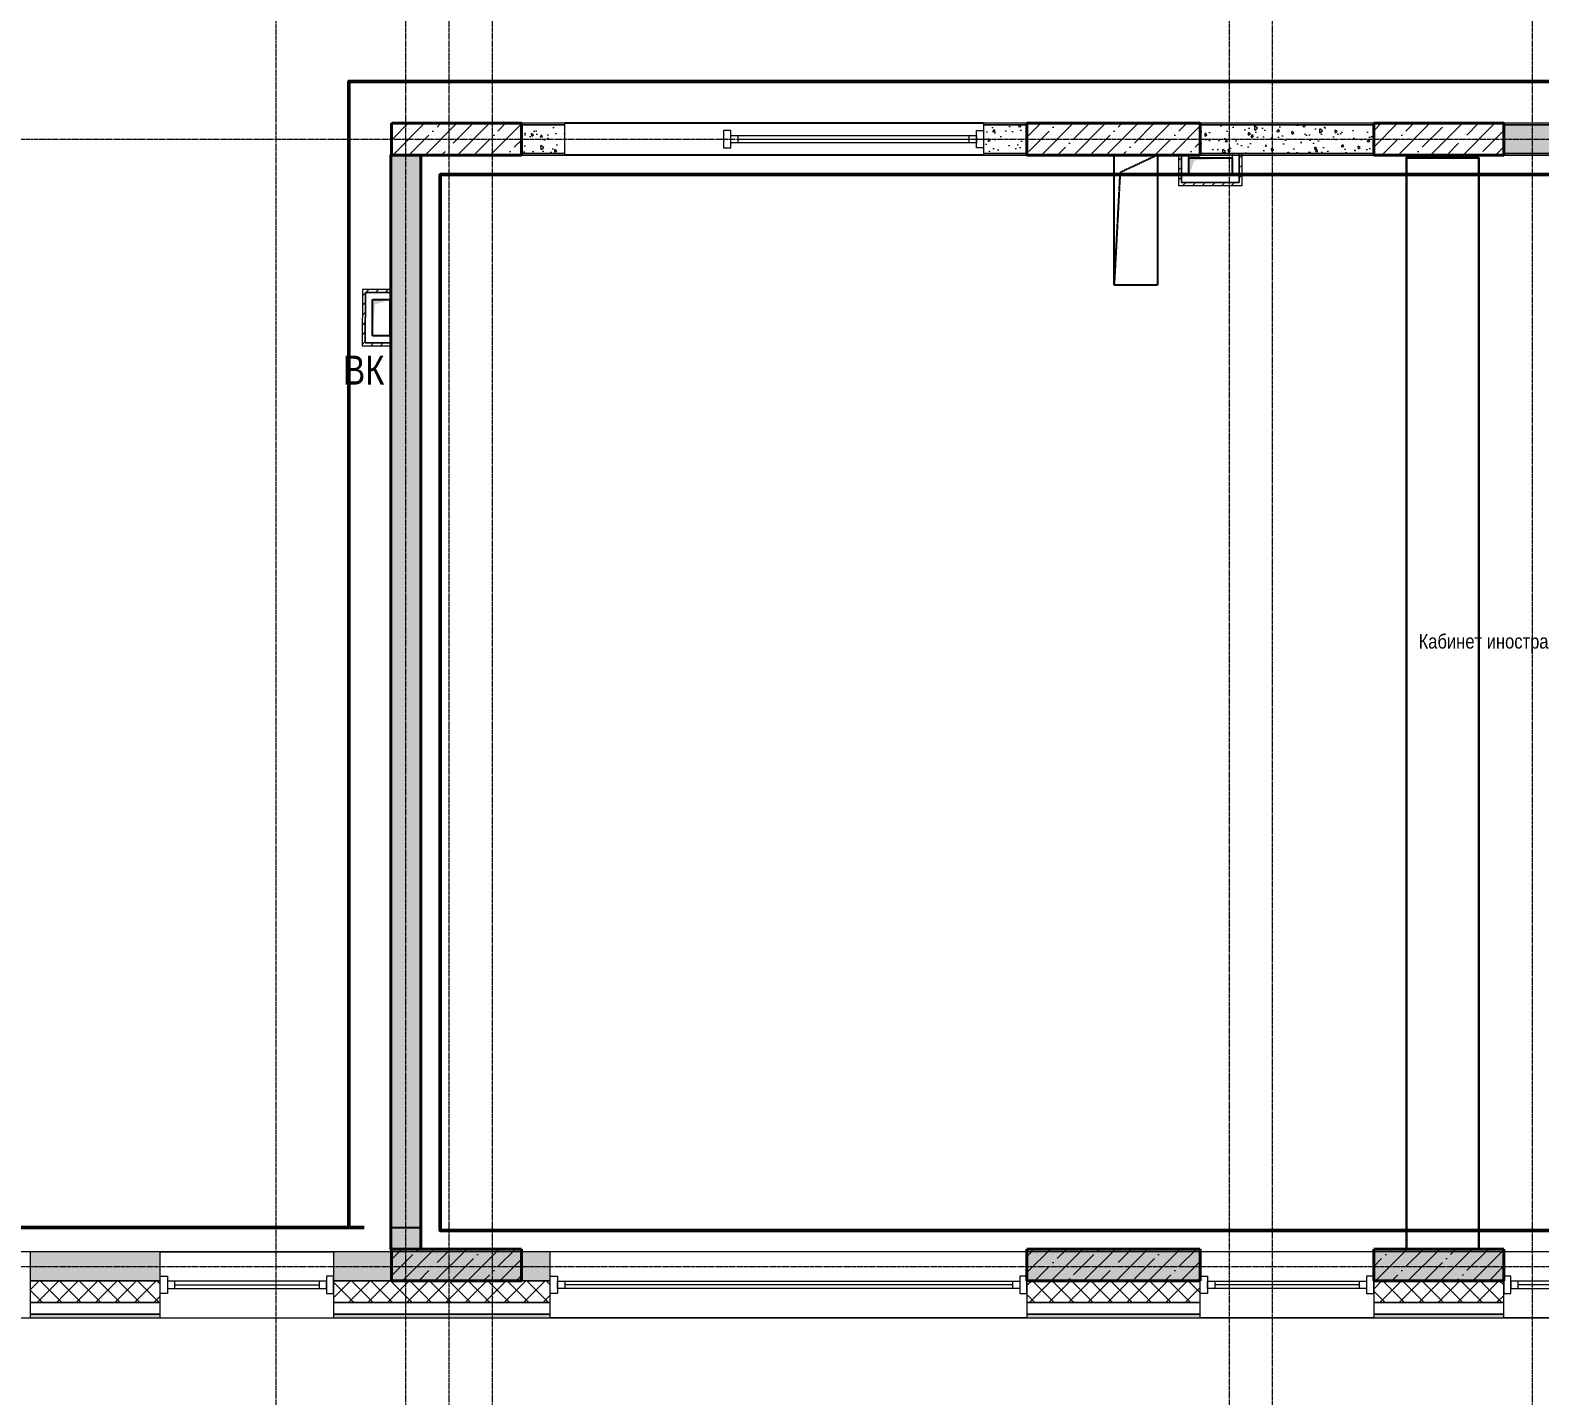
# Model space of a CAD drawing. Header units: millimetres. Extents: x -7155 to 483283, y -227682 to 148426.
# Drawn here: x 9700 to 20150, y 12604 to 22054 of the extents above; entities that cross this region are included whole.
import ezdxf
from ezdxf.enums import TextEntityAlignment as Align

# ---------------------------------------------------------------- set-up
doc = ezdxf.new("R2010")
doc.units = ezdxf.units.MM
for name, pattern in [('CENTER2', [28.575, 19.05, -3.175, 3.175, -3.175]), ('HIDDEN', [9.525, 6.35, -3.175]), ('HIDDEN2', [4.7625, 3.175, -1.5875])]:
    doc.linetypes.add(name, pattern=pattern)
doc.layers.get('Defpoints').update_dxf_attribs({"color": 140})
for name, color, linetype, lineweight in [('A-Wall_Материал_Газоблок_Контур', 250, 'Continuous', 0), ('АР_Area', 5, 'Continuous', 5), ('АР_Колонны', 70, 'Continuous', 30), ('АР_Окна', 4, 'Continuous', 5), ('АР_Стены ГКЛ', 1, 'Continuous', 15), ('АР_Стены ЖБ', 7, 'Continuous', 30), ('АР_Стены ПЕНОблок', 52, 'Continuous', 20), ('АР_Тонкая', 254, 'Continuous', 5), ('АР_Утеплитель', 31, 'Continuous', 0), ('АР_Штриховка', 8, 'Continuous', 0), ('ВК_Шахты', 5, 'Continuous', 9), ('осново', 7, 'Continuous', 30)]:
    doc.layers.add(name, color=color, linetype=linetype, lineweight=lineweight)
for name, color, linetype, lineweight, true_color in [('АР_Оси_РД_100', 7, 'Continuous', 0, 0x525252), ('РД_Витраж_вн', 7, 'Continuous', 25, 0x148aff), ('РД_Оси_100', 7, 'Continuous', 0, 0x525252), ('РД_проем_инж перемыч_фахверк', 7, 'Continuous', 18, 0xff1f1f)]:
    doc.layers.add(name, color=color, linetype=linetype, lineweight=lineweight, true_color=true_color)
doc.layers.add('РД_Проем', color=230, linetype='Continuous', lineweight=0, plot=False)
doc.styles.add('style1', font='ARIALN.TTF')

# ---------------------------------------------------------------- blocks, each defined once
blk = doc.blocks.new('СОШ_2200_АР_ОСИ_М100_28.05.24')
at = {"layer": 'АР_Оси_РД_100', "linetype": 'CENTER2'}
for p, q in [((20100, -6155), (20100, 139938.679)), ((-5954.958, 21300), (29555, 21300)), ((-5954.958, 13500), (29555, 13500))]:
    blk.add_line(p, q, dxfattribs=at)
for points in [[(11400, 139938.679), (11400, -6155)], [(12000.12, -6155), (12300, -5755), (12300, 139538.679), (12000, 139938.679)], [(12600, -6155), (12600, 139938.679)], [(13200, -6155), (12900, -5755), (12900, 139538.679), (13220.167, 139939.357)], [(17850, 139938.679), (18000, 139538.679), (18000, -6194.092)], [(18300, -6196.31), (18300, 139538.679), (18450, 139938.679)]]:
    blk.add_lwpolyline(points, dxfattribs=at)
blk = doc.blocks.new('MOK-МаркаПом_овал_ареал')
for p, q in [((-2.75, 3), (2.75, 3)), ((-2.75, -3), (2.75, -3))]:
    blk.add_line(p, q)
for centre, radius, start, end in [((-2.75, 0), 3, 90, 270), ((2.75, 0), 3, 270, 90), ((-3.75, 0), 3.5, 0, 0.001)]:
    blk.add_arc(centre, radius, start, end)
at = {"color": 0, "style": 'style1'}
blk.add_attdef('АР-ПОМЕЩЕНИЕ:НОМЕР', text='', height=3.5, dxfattribs=at).set_placement((0, 0), align=Align.MIDDLE)

msp = doc.modelspace()

# ---------------------------------------------------------------- hatches: boundary and pattern name
at = {"layer": 'АР_Стены ГКЛ', "linetype": 'Continuous', "lineweight": 0, "true_color": 0x000000}
h = msp.add_hatch(dxfattribs=at)
h.set_pattern_fill('ANSI31', color=18, scale=15, angle=-1.3e-14, style=0)
h.paths.add_polyline_path([(17650, 20980), (17670, 21000), (17670, 21190), (17650, 21190)], flags=0)
h = msp.add_hatch(dxfattribs=at)
h.set_pattern_fill('ANSI31', color=18, scale=15, angle=-360, style=0)
h.paths.add_polyline_path([(18090, 21200), (18070, 21200), (18070, 21000), (18090, 20980)], flags=0)
h = msp.add_hatch(dxfattribs=at)
h.set_pattern_fill('ANSI31', color=18, scale=15, style=0)
h.paths.add_polyline_path([(18090, 20980), (18070, 21000), (17670, 21000), (17650, 20980)], flags=0)
h = msp.add_hatch(dxfattribs=at)
h.set_pattern_fill('ANSI31', color=18, scale=15, style=0)
h.paths.add_polyline_path([(11999, 19870), (12019, 19890), (12020, 20240), (12000, 20260)], flags=0)
h = msp.add_hatch(dxfattribs=at)
h.set_pattern_fill('ANSI31', color=18, scale=15, angle=-360, style=0)
h.paths.add_polyline_path([(12000, 20260), (12020, 20240), (12200, 20240), (12200, 20260)], flags=0)
h = msp.add_hatch(dxfattribs=at)
h.set_pattern_fill('ANSI31', color=18, scale=15, angle=360, style=0)
h.paths.add_polyline_path([(12200, 19870), (12200, 19890), (12019, 19890), (11999, 19870)], flags=0)
at = {"layer": 'АР_Штриховка', "linetype": 'Continuous', "lineweight": 5, "true_color": 0x000000}
h = msp.add_hatch(dxfattribs=at)
h.set_pattern_fill('ANSI35', color=18, scale=25, angle=1.3e-14, style=0)
h.paths.add_polyline_path([(13100, 21190), (13100, 21410), (12200, 21410), (12200, 21190)], flags=0)
at = {"layer": 'АР_Штриховка', "linetype": 'Continuous', "lineweight": 0, "true_color": 0x000000}
h = msp.add_hatch(dxfattribs=at)
h.set_pattern_fill('AR-CONC', color=18, angle=45, style=0)
h.paths.add_polyline_path([(13100, 21400), (13100, 21200), (13400, 21200), (13400, 21400)], flags=0)
h.paths.add_polyline_path([(16300, 21400), (16300, 21200), (16600, 21200), (16600, 21400)], flags=0)
at = {"layer": 'АР_Штриховка', "linetype": 'Continuous', "lineweight": 5, "true_color": 0x000000}
h = msp.add_hatch(dxfattribs=at)
h.set_pattern_fill('ANSI35', color=18, scale=25, angle=1.3e-14, style=0)
h.paths.add_polyline_path([(17800, 21190), (17800, 21410), (16600, 21410), (16600, 21190)], flags=0)
at = {"layer": 'АР_Штриховка', "linetype": 'Continuous', "lineweight": 0, "true_color": 0x000000}
h = msp.add_hatch(dxfattribs=at)
h.set_pattern_fill('AR-CONC', color=18, angle=45, style=0)
h.paths.add_polyline_path([(17800, 21400), (17800, 21200), (19000, 21200), (19000, 21400)], flags=0)
at = {"layer": 'АР_Штриховка', "linetype": 'Continuous', "lineweight": 5, "true_color": 0x000000}
h = msp.add_hatch(dxfattribs=at)
h.set_pattern_fill('ANSI35', color=18, scale=25, angle=1.3e-14, style=0)
h.paths.add_polyline_path([(19900, 21190), (19900, 21410), (19000, 21410), (19000, 21190)], flags=0)
at = {"layer": 'АР_Штриховка', "linetype": 'Continuous', "lineweight": 0, "true_color": 0x000000}
h = msp.add_hatch(dxfattribs=at)
h.set_pattern_fill('AR-CONC', color=18, angle=45, style=0)
h.paths.add_polyline_path([(19900, 21400), (19900, 21200), (20900, 21200), (20900, 21400)], flags=0)
h.paths.add_polyline_path([(23800, 21400), (23800, 21200), (26800, 21200), (26800, 21400)], flags=0)
h = msp.add_hatch(dxfattribs=at)
h.set_pattern_fill('AR-CONC', color=18, angle=45, style=0)
h.paths.add_polyline_path([(12200, 13620), (12400, 13620), (12400, 21190), (12200, 21190)], flags=0)
h = msp.add_hatch(dxfattribs=at)
h.set_pattern_fill('AR-CONC', color=18, angle=-360, style=0)
h.paths.add_polyline_path([(26800, 13400), (26800, 13600), (26200, 13600), (26200, 13400)], flags=0)
h.paths.add_polyline_path([(24100, 13400), (24100, 13600), (23200, 13600), (23200, 13400)], flags=0)
h.paths.add_polyline_path([(19900, 13400), (19900, 13600), (19000, 13600), (19000, 13400)], flags=0)
h.paths.add_polyline_path([(17800, 13400), (17800, 13600), (16600, 13600), (16600, 13400)], flags=0)
h.paths.add_polyline_path([(13300, 13400), (13300, 13600), (11800, 13600), (11800, 13400)], flags=0)
h.paths.add_polyline_path([(10600, 13400), (10600, 13600), (9700, 13600), (9700, 13400)], flags=0)
h.paths.add_polyline_path([(8200, 13400), (8200, 13600), (7900, 13600), (7900, 13400)], flags=0)
at = {"layer": 'АР_Штриховка', "linetype": 'Continuous', "lineweight": 5, "true_color": 0x000000}
h = msp.add_hatch(dxfattribs=at)
h.set_pattern_fill('ANSI35', color=18, scale=25, angle=1.3e-14, style=0)
h.paths.add_polyline_path([(13100, 13400), (13100, 13620), (12200, 13620), (12200, 13400)], flags=0)
h = msp.add_hatch(dxfattribs=at)
h.set_pattern_fill('ANSI35', color=18, scale=25, angle=1.3e-14, style=0)
h.paths.add_polyline_path([(17800, 13400), (17800, 13620), (16600, 13620), (16600, 13400)], flags=0)
h = msp.add_hatch(dxfattribs=at)
h.set_pattern_fill('ANSI35', color=18, scale=25, angle=1.3e-14, style=0)
h.paths.add_polyline_path([(19900, 13400), (19900, 13620), (19000, 13620), (19000, 13400)], flags=0)
at = {"layer": 'АР_Штриховка', "linetype": 'Continuous', "lineweight": 0, "true_color": 0x000000}
h = msp.add_hatch(dxfattribs=at)
h.set_pattern_fill('ANSI37', color=18, scale=30, angle=-360, style=0)
h.paths.add_polyline_path([(26800, 13250), (26800, 13400), (26200, 13400), (26200, 13250)], flags=0)
h.paths.add_polyline_path([(24100, 13250), (24100, 13400), (23200, 13400), (23200, 13250)], flags=0)
h.paths.add_polyline_path([(19900, 13250), (19900, 13400), (19000, 13400), (19000, 13250)], flags=0)
h.paths.add_polyline_path([(17800, 13250), (17800, 13400), (16600, 13400), (16600, 13250)], flags=0)
h.paths.add_polyline_path([(13300, 13250), (13300, 13400), (11800, 13400), (11800, 13250)], flags=0)
h.paths.add_polyline_path([(10600, 13250), (10600, 13400), (9700, 13400), (9700, 13250)], flags=0)
h.paths.add_polyline_path([(8200, 13250), (8200, 13400), (7900, 13400), (7900, 13250)], flags=0)
h = msp.add_hatch(dxfattribs=at)
h.set_pattern_fill('_U', color=18, angle=-360, style=0, pattern_type=0)
h.set_pattern_definition([(360, (-1e-11, 3e-11), (4e-16, 1), [])])
h.paths.add_polyline_path([(26800, 13145), (26800, 13170), (26200, 13170), (26200, 13145)], flags=0)
h.paths.add_polyline_path([(24100, 13145), (24100, 13170), (23200, 13170), (23200, 13145)], flags=0)
h.paths.add_polyline_path([(19900, 13145), (19900, 13170), (19000, 13170), (19000, 13145)], flags=0)
h.paths.add_polyline_path([(17800, 13145), (17800, 13170), (16600, 13170), (16600, 13145)], flags=0)
h.paths.add_polyline_path([(13300, 13145), (13300, 13170), (11800, 13170), (11800, 13145)], flags=0)
h.paths.add_polyline_path([(10600, 13145), (10600, 13170), (9700, 13170), (9700, 13145)], flags=0)
h.paths.add_polyline_path([(8200, 13145), (8200, 13170), (7900, 13170), (7900, 13145)], flags=0)

# ---------------------------------------------------------------- linework, layer by layer
at = {"color": 18, "linetype": 'HIDDEN', "ltscale": 0.07, "true_color": 0x000000}
for p, q in [((17203, 21190), (17503, 21190)), ((17203, 20290), (17203, 21190)), ((17503, 21190), (17244, 21069)), ((17503, 21190), (17503, 20290)), ((17244, 21069), (17203, 20290)), ((17503, 20290), (17203, 20290))]:
    msp.add_line(p, q, dxfattribs=at)
at = {"color": 18, "linetype": 'Continuous', "true_color": 0x000000}
for p, q in [((17720, 21050), (17720, 21170)), ((17720, 21170), (18020, 21170)), ((18020, 21170), (18020, 21050)), ((18020, 21050), (17720, 21050)), ((12070, 19940), (12070, 20190)), ((12070, 20190), (12190, 20190)), ((12190, 20190), (12190, 19940)), ((12190, 19940), (12070, 19940)), ((12200, 13620), (12200, 13770)), ((12200, 13770), (12400, 13770)), ((12400, 13770), (12400, 13620)), ((12400, 13620), (12200, 13620))]:
    msp.add_line(p, q, dxfattribs=at)
at = {"color": 1, "lineweight": 50}
for points in [[(12013, 13770), (8049, 13770), (8049, 23114), (8049, 23114), (340, 23121), (340, 26400), (8107, 26400), (8107, 38493), (11900, 38493), (11906, 33940), (11084, 33940), (11084, 32130), (11084, 25094), (20554, 25094), (20520, 26066), (26487, 26066), (26487, 25653), (27232, 25653), (27232, 22077), (26434, 22077), (26434, 21700), (11906, 21700), (11906, 13770)], [(26640, 13748), (12538, 13748), (12538, 21055), (27374, 21055), (27374, 14070)]]:
    msp.add_lwpolyline(points, dxfattribs=at)
at = {"color": 18, "linetype": 'Continuous', "true_color": 0x000000}
for points in [[(17720, 21050), (17720, 21170), (17760, 21154), (18020, 21170)], [(12070, 19940), (12070, 20190), (12086, 20156), (12190, 20190)], [(12200, 13620), (12200, 13770), (12300, 13695), (12400, 13770)]]:
    msp.add_solid(points, dxfattribs=at)
at = {"layer": 'A-Wall_Материал_Газоблок_Контур', "color": 18, "linetype": 'Continuous', "lineweight": 0, "true_color": 0x000000}
for p, q in [((9700, 13600), (8200, 13600)), ((11800, 13600), (10600, 13600)), ((16600, 13600), (13300, 13600)), ((19000, 13600), (17800, 13600)), ((23200, 13600), (19900, 13600)), ((8200, 13145), (9700, 13145)), ((10600, 13145), (11800, 13145)), ((13300, 13145), (16600, 13145)), ((17800, 13145), (19000, 13145)), ((19900, 13145), (23200, 13145))]:
    msp.add_line(p, q, dxfattribs=at)
at = {"layer": 'АР_Колонны', "color": 18, "linetype": 'HIDDEN2', "lineweight": 25, "true_color": 0x000000}
for p, q in [((12200, 21410), (13100, 21410)), ((12200, 21190), (12200, 21410)), ((13100, 21410), (13100, 21190)), ((16600, 21410), (17800, 21410)), ((16600, 21190), (16600, 21410)), ((17800, 21410), (17800, 21190)), ((19000, 21410), (19900, 21410)), ((19000, 21190), (19000, 21410)), ((19900, 21410), (19900, 21190)), ((13100, 21190), (12200, 21190)), ((17800, 21190), (16600, 21190)), ((19900, 21190), (19000, 21190)), ((12200, 13620), (13100, 13620)), ((12200, 13400), (12200, 13620)), ((13100, 13620), (13100, 13400)), ((16600, 13620), (17800, 13620)), ((16600, 13400), (16600, 13620)), ((17800, 13620), (17800, 13400)), ((19000, 13620), (19900, 13620)), ((19000, 13400), (19000, 13620)), ((19900, 13620), (19900, 13400)), ((13100, 13400), (12200, 13400)), ((17800, 13400), (16600, 13400)), ((19900, 13400), (19000, 13400))]:
    msp.add_line(p, q, dxfattribs=at)
at = {"layer": 'АР_Колонны', "color": 18, "linetype": 'Continuous', "lineweight": 30, "true_color": 0x000000}
for p, q in [((12200, 21410), (12200, 21190)), ((13100, 21410), (12200, 21410)), ((13100, 21190), (13100, 21410)), ((16600, 21410), (16600, 21190)), ((17800, 21410), (16600, 21410)), ((17800, 21190), (17800, 21410)), ((19000, 21410), (19000, 21190)), ((19900, 21410), (19000, 21410)), ((19900, 21190), (19900, 21410)), ((12200, 21190), (13100, 21190)), ((16600, 21190), (17800, 21190)), ((19000, 21190), (19900, 21190)), ((12200, 13620), (12200, 13400)), ((13100, 13620), (12200, 13620)), ((13100, 13400), (13100, 13620)), ((16600, 13620), (16600, 13400)), ((17800, 13620), (16600, 13620)), ((17800, 13400), (17800, 13620)), ((19000, 13620), (19000, 13400)), ((19900, 13620), (19000, 13620)), ((19900, 13400), (19900, 13620)), ((12200, 13400), (13100, 13400)), ((16600, 13400), (17800, 13400)), ((19000, 13400), (19900, 13400))]:
    msp.add_line(p, q, dxfattribs=at)
at = {"layer": 'АР_Окна', "color": 18, "linetype": 'Continuous', "lineweight": 5, "true_color": 0x000000}
for p, q in [((14500, 21410), (16300, 21410)), ((14600, 21275), (14600, 21325)), ((16200, 21275), (16200, 21325)), ((14600, 21300), (16200, 21300)), ((14500, 21190), (16300, 21190)), ((10600, 13600), (11800, 13600)), ((16600, 13600), (13300, 13600)), ((19000, 13600), (17800, 13600)), ((23200, 13600), (19900, 13600)), ((10700, 13397), (10700, 13347)), ((11700, 13397), (11700, 13347)), ((13400, 13397), (13400, 13347)), ((16500, 13397), (16500, 13347)), ((17900, 13397), (17900, 13347)), ((18900, 13397), (18900, 13347)), ((20000, 13347), (20000, 13397)), ((10700, 13372), (11700, 13372)), ((16500, 13372), (13400, 13372)), ((18900, 13372), (17900, 13372)), ((23100, 13372), (20000, 13372)), ((10600, 13145), (11800, 13145)), ((16600, 13145), (13300, 13145)), ((19000, 13145), (17800, 13145)), ((23200, 13145), (19900, 13145))]:
    msp.add_line(p, q, dxfattribs=at)
for points in [[(14550, 21360), (14500, 21360), (14500, 21240), (14550, 21240)], [(14550, 21275), (14550, 21325), (16250, 21325), (16250, 21275)], [(16250, 21360), (16300, 21360), (16300, 21240), (16250, 21240)], [(10650, 13312), (10600, 13312), (10600, 13432), (10650, 13432)], [(10650, 13397), (10650, 13347), (11750, 13347), (11750, 13397)], [(11750, 13312), (11800, 13312), (11800, 13432), (11750, 13432)], [(13350, 13312), (13300, 13312), (13300, 13432), (13350, 13432)], [(16550, 13397), (16550, 13347), (13350, 13347), (13350, 13397)], [(16550, 13312), (16600, 13312), (16600, 13432), (16550, 13432)], [(17850, 13312), (17800, 13312), (17800, 13432), (17850, 13432)], [(18950, 13397), (18950, 13347), (17850, 13347), (17850, 13397)], [(18950, 13312), (19000, 13312), (19000, 13432), (18950, 13432)], [(19950, 13432), (19900, 13432), (19900, 13312), (19950, 13312)], [(23150, 13347), (23150, 13397), (19950, 13397), (19950, 13347)]]:
    msp.add_lwpolyline(points, close=True, dxfattribs=at)
at = {"layer": 'АР_Стены ГКЛ', "color": 18, "linetype": 'Continuous', "lineweight": 5, "true_color": 0x000000}
for p, q in [((17670, 21190), (17650, 21190)), ((17650, 21190), (17650, 20980)), ((17720, 21190), (17670, 21190)), ((17670, 21190), (17670, 21000)), ((17670, 21000), (17670, 21190)), ((17720, 21050), (17720, 21190)), ((18070, 21200), (18020, 21200)), ((18020, 21200), (18020, 21050)), ((18070, 21000), (18070, 21200)), ((18090, 21200), (18070, 21200)), ((18070, 21200), (18070, 21000)), ((18090, 20980), (18090, 21200)), ((18020, 21050), (17720, 21050)), ((17650, 20980), (18090, 20980)), ((17670, 21000), (18070, 21000)), ((18070, 21000), (17670, 21000)), ((12000, 20260), (11999, 19870)), ((12200, 20260), (12000, 20260)), ((12020, 20240), (12019, 19890)), ((12019, 19890), (12020, 20240)), ((12200, 20240), (12020, 20240)), ((12020, 20240), (12200, 20240)), ((12069, 19940), (12070, 20190)), ((12070, 20190), (12200, 20190)), ((12200, 20240), (12200, 20260)), ((12200, 20190), (12200, 20240)), ((11999, 19870), (12200, 19870)), ((12019, 19890), (12200, 19890)), ((12200, 19890), (12019, 19890)), ((12200, 19940), (12069, 19940)), ((12200, 19890), (12200, 19940)), ((12200, 19870), (12200, 19890))]:
    msp.add_line(p, q, dxfattribs=at)
at = {"layer": 'АР_Стены ЖБ', "color": 18, "linetype": 'Continuous', "lineweight": 40, "true_color": 0x000000}
for p, q in [((13100, 21410), (12200, 21410)), ((12200, 21410), (12200, 21190)), ((13100, 21190), (13100, 21410)), ((17800, 21410), (16600, 21410)), ((16600, 21410), (16600, 21190)), ((17800, 21190), (17800, 21410)), ((19900, 21410), (19000, 21410)), ((19000, 21410), (19000, 21190)), ((19900, 21190), (19900, 21410)), ((12200, 21190), (13100, 21190)), ((16600, 21190), (17800, 21190)), ((19000, 21190), (19900, 21190)), ((13100, 13620), (12200, 13620)), ((12200, 13620), (12200, 13400)), ((13100, 13400), (13100, 13620)), ((17800, 13620), (16600, 13620)), ((16600, 13620), (16600, 13400)), ((17800, 13400), (17800, 13620)), ((19900, 13620), (19000, 13620)), ((19000, 13620), (19000, 13400)), ((19900, 13400), (19900, 13620)), ((12200, 13400), (13100, 13400)), ((16600, 13400), (17800, 13400)), ((19000, 13400), (19900, 13400))]:
    msp.add_line(p, q, dxfattribs=at)
at = {"layer": 'АР_Стены ПЕНОблок', "color": 18, "linetype": 'Continuous', "lineweight": 20, "true_color": 0x000000}
for p, q in [((13100, 21400), (13100, 21200)), ((13400, 21400), (13100, 21400)), ((13400, 21200), (13400, 21400)), ((16300, 21400), (16300, 21200)), ((16600, 21400), (16300, 21400)), ((16600, 21200), (16600, 21400)), ((17800, 21400), (17800, 21200)), ((19000, 21400), (17800, 21400)), ((19000, 21200), (19000, 21400)), ((19900, 21400), (19900, 21200)), ((20900, 21400), (19900, 21400)), ((12400, 21190), (12200, 21190)), ((12200, 21190), (12200, 13620)), ((12400, 13620), (12400, 21190)), ((13100, 21200), (13400, 21200)), ((16300, 21200), (16600, 21200)), ((17800, 21200), (19000, 21200)), ((19900, 21200), (20900, 21200)), ((10600, 13600), (9700, 13600)), ((9700, 13600), (9700, 13400)), ((10600, 13400), (10600, 13600)), ((13300, 13600), (11800, 13600)), ((11800, 13600), (11800, 13400)), ((12200, 13620), (12400, 13620)), ((13300, 13400), (13300, 13600)), ((17800, 13600), (16600, 13600)), ((16600, 13600), (16600, 13400)), ((17800, 13400), (17800, 13600)), ((19900, 13600), (19000, 13600)), ((19000, 13600), (19000, 13400)), ((19900, 13400), (19900, 13600)), ((9700, 13400), (10600, 13400)), ((11800, 13400), (13300, 13400)), ((16600, 13400), (17800, 13400)), ((19000, 13400), (19900, 13400))]:
    msp.add_line(p, q, dxfattribs=at)
at = {"layer": 'АР_Тонкая', "color": 18, "linetype": 'Continuous', "lineweight": 0, "true_color": 0x000000}
for p, q in [((13100, 21410), (13100, 21400)), ((13400, 21410), (13100, 21410)), ((13100, 21400), (13400, 21400)), ((13400, 21400), (13400, 21410)), ((16300, 21410), (16300, 21400)), ((16600, 21410), (16300, 21410)), ((16300, 21400), (16600, 21400)), ((16600, 21400), (16600, 21410)), ((17800, 21410), (17800, 21400)), ((19000, 21410), (17800, 21410)), ((17800, 21400), (19000, 21400)), ((19000, 21400), (19000, 21410)), ((19900, 21410), (19900, 21400)), ((20900, 21410), (19900, 21410)), ((19900, 21400), (20900, 21400)), ((12200, 21190), (12190, 21190)), ((12190, 21190), (12190, 13620)), ((12200, 13620), (12200, 21190)), ((12410, 21190), (12400, 21190)), ((12400, 21190), (12400, 13620)), ((12410, 13620), (12410, 21190)), ((13100, 21200), (13100, 21190)), ((13400, 21200), (13100, 21200)), ((13100, 21190), (13400, 21190)), ((13400, 21190), (13400, 21200)), ((16300, 21200), (16300, 21190)), ((16600, 21200), (16300, 21200)), ((16300, 21190), (16600, 21190)), ((16600, 21190), (16600, 21200)), ((17800, 21200), (17800, 21190)), ((19000, 21200), (17800, 21200)), ((17800, 21190), (19000, 21190)), ((19000, 21190), (19000, 21200)), ((19900, 21200), (19900, 21190)), ((20900, 21200), (19900, 21200)), ((19900, 21190), (20900, 21190)), ((12190, 13620), (12200, 13620)), ((12400, 13620), (12410, 13620))]:
    msp.add_line(p, q, dxfattribs=at)
at = {"layer": 'АР_Тонкая', "color": 18, "linetype": 'Continuous', "lineweight": 5, "true_color": 0x000000}
for p, q in [((10600, 13250), (9700, 13250)), ((9700, 13250), (9700, 13170)), ((9700, 13170), (10600, 13170)), ((10600, 13170), (9700, 13170)), ((9700, 13170), (9700, 13145)), ((10600, 13170), (10600, 13250)), ((10600, 13145), (10600, 13170)), ((13300, 13250), (11800, 13250)), ((11800, 13250), (11800, 13170)), ((11800, 13170), (13300, 13170)), ((13300, 13170), (11800, 13170)), ((11800, 13170), (11800, 13145)), ((13300, 13170), (13300, 13250)), ((13300, 13145), (13300, 13170)), ((17800, 13250), (16600, 13250)), ((16600, 13250), (16600, 13170)), ((16600, 13170), (17800, 13170)), ((17800, 13170), (16600, 13170)), ((16600, 13170), (16600, 13145)), ((17800, 13170), (17800, 13250)), ((17800, 13145), (17800, 13170)), ((19900, 13250), (19000, 13250)), ((19000, 13250), (19000, 13170)), ((19000, 13170), (19900, 13170)), ((19900, 13170), (19000, 13170)), ((19000, 13170), (19000, 13145)), ((19900, 13170), (19900, 13250)), ((19900, 13145), (19900, 13170)), ((9700, 13145), (10600, 13145)), ((11800, 13145), (13300, 13145)), ((16600, 13145), (17800, 13145)), ((19000, 13145), (19900, 13145))]:
    msp.add_line(p, q, dxfattribs=at)
at = {"layer": 'АР_Утеплитель', "color": 18, "linetype": 'Continuous', "lineweight": 0, "true_color": 0x000000}
for p, q in [((10600, 13400), (9700, 13400)), ((9700, 13400), (9700, 13250)), ((10600, 13250), (10600, 13400)), ((13300, 13400), (11800, 13400)), ((11800, 13400), (11800, 13250)), ((13300, 13250), (13300, 13400)), ((17800, 13400), (16600, 13400)), ((16600, 13400), (16600, 13250)), ((17800, 13250), (17800, 13400)), ((19900, 13400), (19000, 13400)), ((19000, 13400), (19000, 13250)), ((19900, 13250), (19900, 13400)), ((9700, 13250), (10600, 13250)), ((11800, 13250), (13300, 13250)), ((16600, 13250), (17800, 13250)), ((19000, 13250), (19900, 13250))]:
    msp.add_line(p, q, dxfattribs=at)
at = {"layer": 'осново', "color": 3}
msp.add_lwpolyline([(19227, 13620), (19727, 13620), (19727, 21172), (19227, 21172)], close=True, dxfattribs=at)
at = {"layer": 'РД_Витраж_вн', "color": 18, "linetype": 'Continuous', "lineweight": 25, "true_color": 0x000000}
for p, q in [((16300, 21410), (13400, 21410)), ((16300, 21190), (13400, 21190))]:
    msp.add_line(p, q, dxfattribs=at)
at = {"layer": 'РД_Проем', "color": 18, "linetype": 'Continuous', "lineweight": 0, "true_color": 0x000000}
for p, q in [((16300, 21410), (13400, 21410)), ((16300, 21190), (13400, 21190))]:
    msp.add_line(p, q, dxfattribs=at)
at = {"layer": 'РД_проем_инж перемыч_фахверк', "color": 18, "linetype": 'Continuous', "lineweight": 18, "true_color": 0x000000}
for p, q in [((13400, 21410), (16300, 21410)), ((13400, 21190), (16300, 21190))]:
    msp.add_line(p, q, dxfattribs=at)

# ---------------------------------------------------------------- block references
at = {"layer": 'АР_Area', "color": 18, "linetype": 'Continuous', "lineweight": 5, "true_color": 0x000000}
ref = msp.add_blockref('MOK-МаркаПом_овал_ареал', (22157, 18295), dxfattribs=dict(at, xscale=100, yscale=100, zscale=100))
ref.add_attrib('АР-ПОМЕЩЕНИЕ:НОМЕР', '1.027', dxfattribs={"layer": '0', "color": 0, "height": 350, "style": 'style1'}).set_placement((22157, 18295), align=Align.MIDDLE)
ref.add_attrib('АР-ПОМЕЩЕНИЕ:НАИМЕНОВАНИЕ', 'Кабинет иностранного языка с возможностью деления трансформируемой перегородкой на 2 помещения', dxfattribs={"layer": 'Defpoints', "color": 2, "height": 100, "style": 'style1'}).set_placement((22148, 17814), align=Align.MIDDLE)
at = {"layer": 'РД_Оси_100'}
msp.add_blockref('СОШ_2200_АР_ОСИ_М100_28.05.24', (0, 0), dxfattribs=at)

# ---------------------------------------------------------------- texts
at = {"layer": 'ВК_Шахты', "color": 18, "lineweight": 50, "true_color": 0x000000, "style": 'style1'}
msp.add_text('ВК', height=200, dxfattribs=at).set_placement((11866, 19602))

doc.saveas('drawing.dxf')
